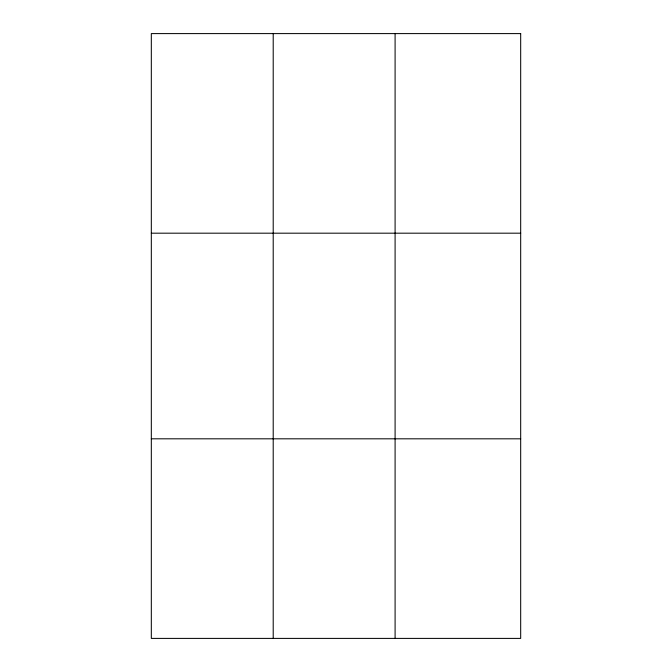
<?xml version="1.0" encoding="UTF-8"?>
<svg xmlns="http://www.w3.org/2000/svg" width="672" height="672" viewBox="0 0 672 672"><rect width="100%" height="100%" fill="white"/><g stroke="black" fill="none" stroke-linecap="round" stroke-linejoin="round"><path stroke-width="1.01" d="M273.21 638.4L273.21 33.6M395.094 638.4L395.094 33.6M151.318 233.184L520.682 233.184M151.318 438.816L520.682 438.816M520.682 33.6L151.318 33.6L151.318 638.4L520.682 638.4L520.682 33.6"/></g></svg>
